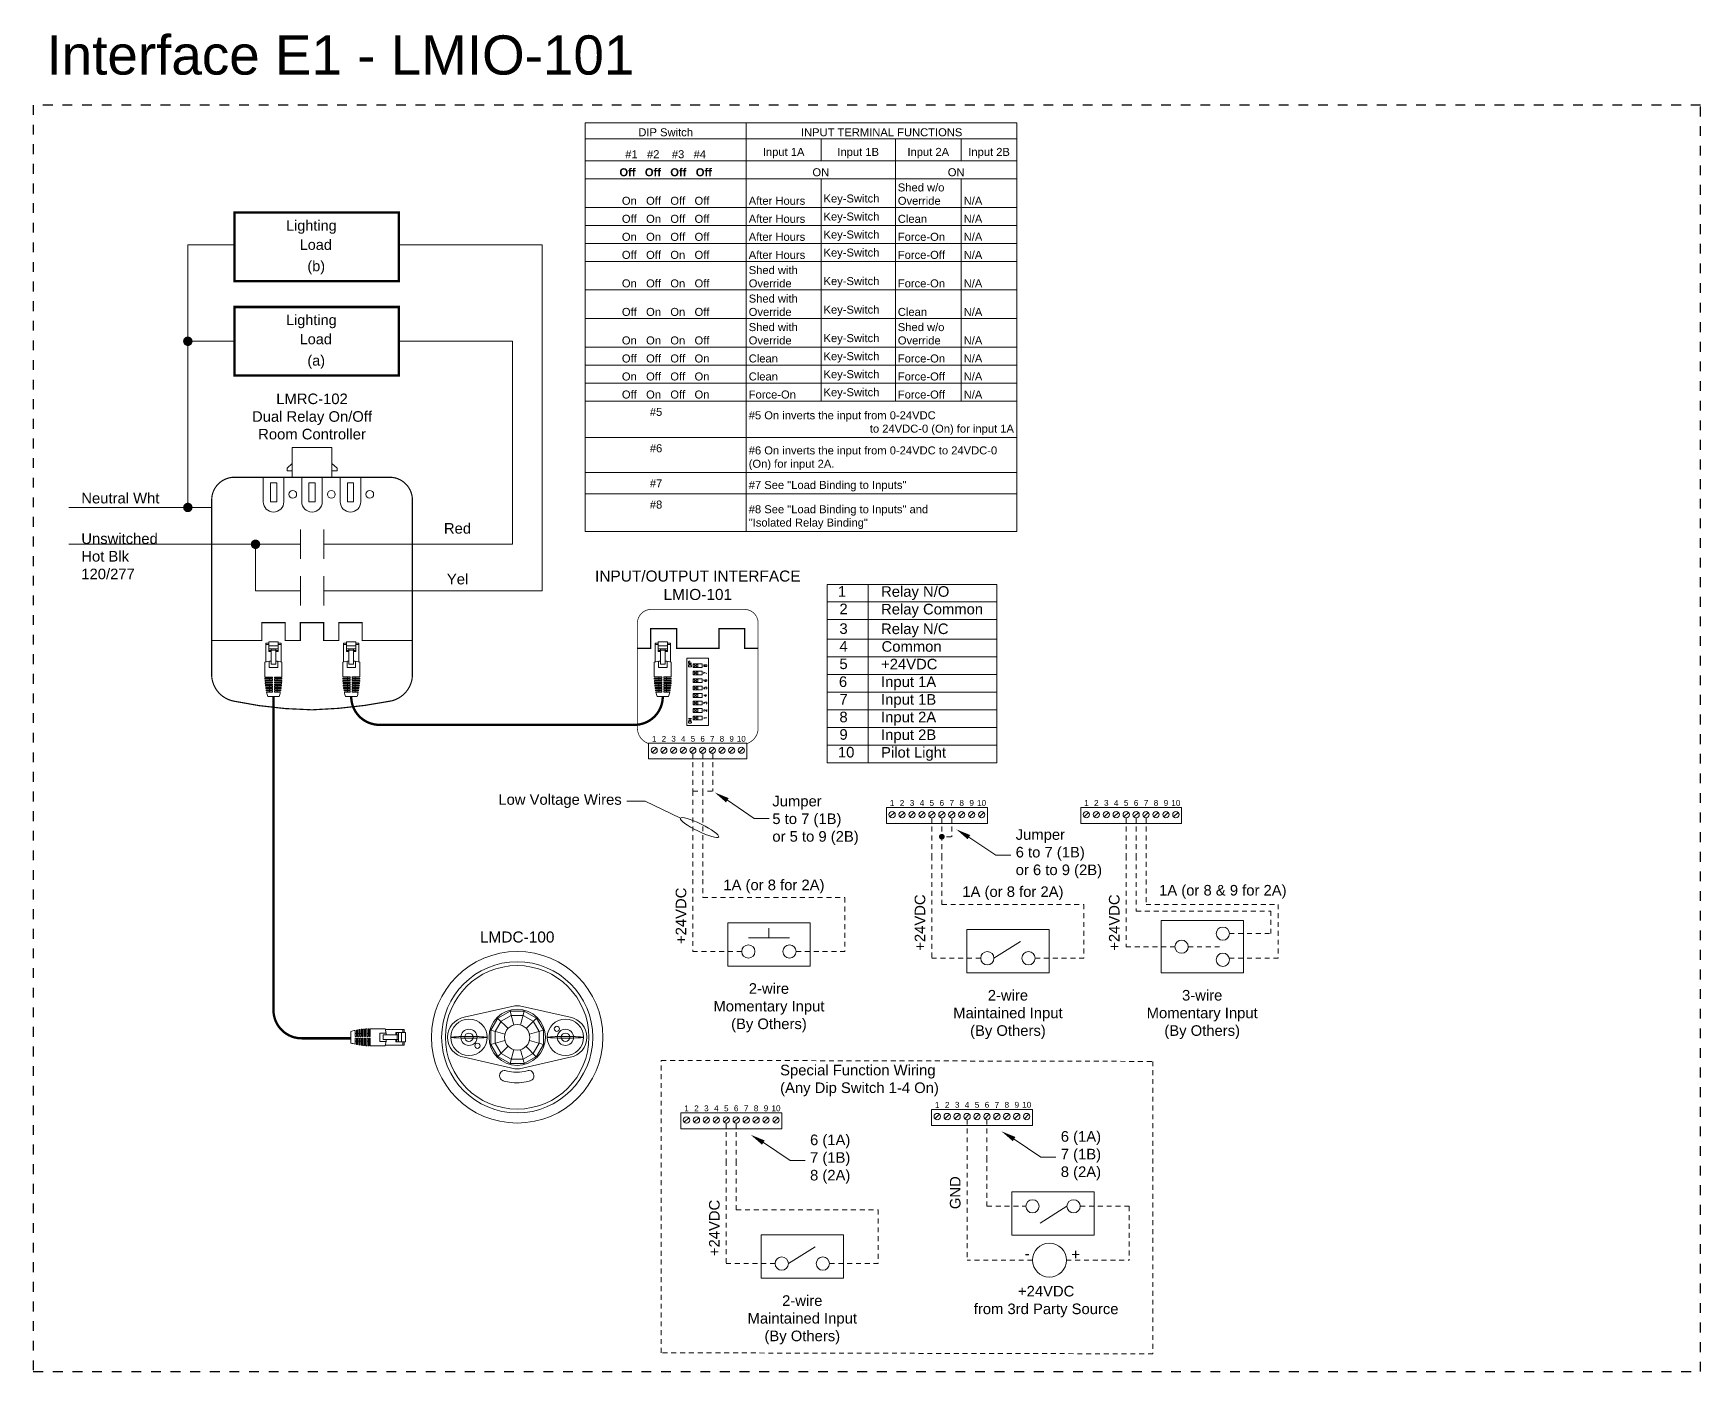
# Model space of a CAD drawing. Header units: inches. Extents: x -60 to 2005, y -577 to 104.
# Drawn here: x 867.49 to 909.98, y 3.75 to 37.87 of the extents above; entities that cross this region are included whole.
import ezdxf

# ---------------------------------------------------------------- set-up
doc = ezdxf.new("R2010")
doc.units = ezdxf.units.IN
doc.header["$MEASUREMENT"] = 0
doc.linetypes.add('Demo', pattern=[0.5, 0.25, -0.25])
doc.linetypes.add('HIDDEN2', pattern=[0.1875, 0.125, -0.0625])
doc.layers.get('0').update_dxf_attribs({"lineweight": 5})
doc.layers.add('PS Borders', color=40, linetype='Demo', lineweight=5, plot=False)
for name, color, linetype, lineweight in [('WS', 3, 'Continuous', 5), ('WS_DETAIL', 7, 'Continuous', 5), ('WS_LineVoltage', 1, 'Continuous', 5), ('WS_LowVoltage', 6, 'Continuous', 5)]:
    doc.layers.add(name, color=color, linetype=linetype, lineweight=lineweight)
doc.styles.add('ARIAL', font='arial.ttf')

# ---------------------------------------------------------------- blocks, each defined once
blk = doc.blocks.new('A$C756910A1')
at = {"layer": 'WS_DETAIL'}
for p, q in [((0.15, 6.6), (0.15, 10.17)), ((0.15, 10.17), (0.73, 10.17)), ((0.73, 9.92), (0.15, 9.92)), ((0.73, 10.43), (0.73, 8.56)), ((0.73, 10.43), (2.51, 10.43)), ((2.51, 9.66), (0.73, 9.66)), ((2.51, 10.43), (2.51, 8.56)), ((3.08, 10.17), (2.51, 10.17)), ((3.08, 9.92), (2.51, 9.92)), ((3.08, 6.6), (3.08, 10.17)), ((0, 6.56), (0, 3.73)), ((2.51, 9.06), (0.73, 9.06)), ((0.73, 8.74), (1.17, 8.74)), ((0.73, 8.56), (1.17, 8.56)), ((0.81, 6.7), (0.81, 5.55)), ((1.17, 6.17), (1.17, 9.06)), ((1.17, 8.85), (2.06, 8.85)), ((2.06, 6.17), (2.06, 9.06)), ((2.06, 8.74), (2.51, 8.74)), ((2.51, 8.56), (2.06, 8.56)), ((2.42, 6.7), (2.42, 5.55)), ((3.23, 6.56), (3.23, 3.73)), ((0, 3.73), (1.43, 3.73)), ((0, 3.51), (1.43, 3.51)), ((0.01, 3.29), (1.43, 3.29)), ((0.81, 5.55), (2.42, 5.55)), ((0.89, 3.73), (0.89, 3.51)), ((0.89, 3.29), (0.89, 3.06)), ((1.17, 6.17), (2.06, 6.17)), ((1.43, 3.51), (1.43, 3.73)), ((1.43, 3.06), (1.43, 3.29)), ((1.8, 3.73), (3.23, 3.73)), ((1.8, 3.51), (1.8, 3.73)), ((1.8, 3.51), (3.23, 3.51)), ((1.8, 3.29), (3.23, 3.29)), ((1.8, 3.06), (1.8, 3.29)), ((2.34, 3.73), (2.34, 3.51)), ((2.34, 3.29), (2.34, 3.06)), ((0.02, 3.06), (1.43, 3.06)), ((0.03, 2.84), (1.43, 2.84)), ((0.05, 2.62), (1.43, 2.62)), ((0.07, 2.4), (1.43, 2.4)), ((0.09, 2.18), (1.43, 2.18)), ((0.12, 1.96), (1.43, 1.96)), ((0.15, 1.74), (1.43, 1.74)), ((0.18, 1.52), (1.43, 1.52)), ((0.22, 1.3), (1.43, 1.3)), ((0.26, 1.08), (1.43, 1.08)), ((0.31, 0.86), (1.43, 0.86)), ((0.89, 2.84), (0.89, 2.62)), ((0.89, 2.4), (0.89, 2.18)), ((0.89, 1.96), (0.89, 1.74)), ((0.89, 1.52), (0.89, 1.3)), ((0.89, 1.08), (0.89, 0.86)), ((1.43, 2.62), (1.43, 2.84)), ((1.43, 2.18), (1.43, 2.4)), ((1.43, 1.74), (1.43, 1.96)), ((1.43, 1.3), (1.43, 1.52)), ((1.43, 0.86), (1.43, 1.08)), ((1.8, 3.06), (3.22, 3.06)), ((1.8, 2.84), (3.2, 2.84)), ((1.8, 2.62), (1.8, 2.84)), ((1.8, 2.62), (3.19, 2.62)), ((1.8, 2.4), (3.17, 2.4)), ((1.8, 2.18), (1.8, 2.4)), ((1.8, 2.18), (3.14, 2.18)), ((1.8, 1.96), (3.12, 1.96)), ((1.8, 1.74), (1.8, 1.96)), ((1.8, 1.74), (3.09, 1.74)), ((1.8, 1.52), (3.05, 1.52)), ((1.8, 1.3), (1.8, 1.52)), ((1.8, 1.3), (3.01, 1.3)), ((1.8, 1.08), (2.97, 1.08)), ((1.8, 0.86), (1.8, 1.08)), ((1.8, 0.86), (2.92, 0.86)), ((2.34, 2.84), (2.34, 2.62)), ((2.34, 2.4), (2.34, 2.18)), ((2.34, 1.96), (2.34, 1.74)), ((2.34, 1.52), (2.34, 1.3)), ((2.34, 1.08), (2.34, 0.86)), ((2.69, 0), (0.52, 0))]:
    blk.add_line(p, q, dxfattribs=at)
for centre, radius, start, end in [((1.62, -0.58), 7.33, 93.502, 102.7411), ((1.62, -0.58), 7.33, 77.2589, 86.498), ((13.49, 3.73), 13.49, 180.937, 181.8742), ((-10.25, 3.73), 13.49, 358.1258, 359.063), ((13.49, 3.73), 13.49, 182.8119, 183.7504), ((13.49, 3.73), 13.49, 184.6899, 185.6307), ((13.49, 3.73), 13.49, 186.573, 187.5171), ((13.49, 3.73), 13.49, 188.4632, 189.4117), ((13.49, 3.73), 13.49, 190.3627, 191.3167), ((13.49, 3.73), 13.49, 192.2739, 196.0379), ((-10.25, 3.73), 13.49, 343.9621, 347.7261), ((-10.25, 3.73), 13.49, 348.6833, 349.6373), ((-10.25, 3.73), 13.49, 350.5883, 351.5368), ((-10.25, 3.73), 13.49, 352.4829, 353.427), ((-10.25, 3.73), 13.49, 354.3693, 355.3101), ((-10.25, 3.73), 13.49, 356.2496, 357.1881)]:
    blk.add_arc(centre, radius, start, end, dxfattribs=at)
blk = doc.blocks.new('RJ45')
at = {"layer": 'WS_DETAIL', "xscale": 1.117448685388325, "yscale": 1.117448685388325, "zscale": 1.117448685388325}
blk.add_blockref('A$C756910A1', (59.47, 150.68), dxfattribs=at)
blk = doc.blocks.new('*U257')
at = {"lineweight": 18}
for points in [[(-1.44, -5.36), (-3.92, -3.92), (-5.36, -1.44), (-5.36, 1.43), (-3.92, 3.92), (-1.44, 5.36), (1.43, 5.36), (3.92, 3.92), (5.36, 1.43), (5.36, -1.44), (3.92, -3.92), (1.43, -5.36), (-1.44, -5.36)], [(-1.2, -4.47), (-3.27, -3.27), (-4.47, -1.2), (-4.47, 1.2), (-3.27, 3.27), (-1.2, 4.46), (1.2, 4.46), (3.27, 3.27), (4.46, 1.2), (4.46, -1.2), (3.27, -3.27), (1.2, -4.47), (-1.2, -4.47)], [(-3.97, 3.84), (-1.83, 1.83)], [(-1.44, 5.36), (-0.67, 2.5)], [(1.43, 5.36), (0.67, 2.5)], [(3.92, 3.92), (1.83, 1.83)], [(-2.5, 0.67), (-5.36, 1.43)], [(5.36, 1.43), (2.5, 0.67)], [(-2.5, -0.67), (-5.36, -1.44)], [(-1.83, -1.83), (-3.92, -3.92)], [(-0.67, -2.5), (-1.44, -5.36)], [(3.87, -3.95), (1.83, -1.84)], [(5.36, -1.44), (2.5, -0.67)]]:
    blk.add_lwpolyline(points, dxfattribs=at)
for points, knots in [([(17.49, 0), (17.49, -9.66), (9.66, -17.49), (0, -17.49), (-9.66, -17.49), (-17.49, -9.66), (-17.49, 0), (-17.49, 9.66), (-9.66, 17.49), (0, 17.49), (9.66, 17.49), (17.49, 9.66), (17.49, 0)], [0, 0, 0, 0, 1, 1, 1, 2, 2, 2, 3, 3, 3, 4, 4, 4, 4]), ([(15.41, 0), (15.41, -8.51), (8.51, -15.41), (0, -15.41), (-8.51, -15.41), (-15.41, -8.51), (-15.41, 0), (-15.41, 8.51), (-8.51, 15.41), (0, 15.41), (8.51, 15.41), (15.41, 8.51), (15.41, 0)], [0, 0, 0, 0, 1, 1, 1, 2, 2, 2, 3, 3, 3, 4, 4, 4, 4]), ([(14.63, 0), (14.63, -8.08), (8.08, -14.63), (0, -14.63), (-8.08, -14.63), (-14.63, -8.08), (-14.63, 0), (-14.63, 8.08), (-8.08, 14.63), (0, 14.63), (8.08, 14.63), (14.63, 8.08), (14.63, 0)], [0, 0, 0, 0, 1, 1, 1, 2, 2, 2, 3, 3, 3, 4, 4, 4, 4]), ([(-14.21, 0), (-14.21, 2.03), (-12.74, 3.73), (-10.81, 4.08), (-10.81, 4.08), (-0.46, 6.4), (-0.46, 6.4), (-0.33, 6.43), (-0.17, 6.45), (0, 6.45)], [0, 0, 0, 0, 1, 1, 1, 2, 2, 2, 3, 3, 3, 3]), ([(-6.13, 0), (-6.13, -2.05), (-7.79, -3.7), (-9.84, -3.7), (-11.88, -3.7), (-13.54, -2.05), (-13.54, 0), (-13.54, 2.04), (-11.88, 3.7), (-9.84, 3.7), (-7.79, 3.7), (-6.13, 2.04), (-6.13, 0)], [0, 0, 0, 0, 1, 1, 1, 2, 2, 2, 3, 3, 3, 4, 4, 4, 4]), ([(-6.13, 0), (-6.13, -2.05), (-7.79, -3.7), (-9.84, -3.7), (-11.88, -3.7), (-13.54, -2.05), (-13.54, 0), (-13.54, 2.04), (-11.88, 3.7), (-9.84, 3.7), (-7.79, 3.7), (-6.13, 2.04), (-6.13, 0)], [0, 0, 0, 0, 1, 1, 1, 2, 2, 2, 3, 3, 3, 4, 4, 4, 4]), ([(5.74, 0), (5.74, -3.17), (3.17, -5.74), (0, -5.74), (-3.17, -5.74), (-5.74, -3.17), (-5.74, 0), (-5.74, 3.17), (-3.17, 5.74), (0, 5.74), (3.17, 5.74), (5.74, 3.17), (5.74, 0)], [0, 0, 0, 0, 1, 1, 1, 2, 2, 2, 3, 3, 3, 4, 4, 4, 4]), ([(14.21, 0), (14.21, 2.03), (12.74, 3.73), (10.81, 4.08), (10.81, 4.08), (0.46, 6.4), (0.46, 6.4), (0.33, 6.43), (0.17, 6.45), (0, 6.45)], [0, 0, 0, 0, 1, 1, 1, 2, 2, 2, 3, 3, 3, 3]), ([(6.13, 0), (6.13, 2.04), (7.79, 3.7), (9.83, 3.7), (11.88, 3.7), (13.54, 2.04), (13.54, 0), (13.54, -2.05), (11.88, -3.7), (9.83, -3.7), (7.79, -3.7), (6.13, -2.05), (6.13, 0)], [0, 0, 0, 0, 1, 1, 1, 2, 2, 2, 3, 3, 3, 4, 4, 4, 4]), ([(-6.14, 0), (-6.14, -0.09), (-7.79, -0.17), (-9.84, -0.17), (-11.88, -0.17), (-13.53, -0.09), (-13.53, 0), (-13.53, 0.09), (-11.88, 0.16), (-9.84, 0.16), (-7.79, 0.16), (-6.14, 0.09), (-6.14, 0)], [0, 0, 0, 0, 1, 1, 1, 2, 2, 2, 3, 3, 3, 4, 4, 4, 4]), ([(-6.14, 0), (-6.14, -0.09), (-7.79, -0.17), (-9.84, -0.17), (-11.88, -0.17), (-13.53, -0.09), (-13.53, 0), (-13.53, 0.09), (-11.88, 0.16), (-9.84, 0.16), (-7.79, 0.16), (-6.14, 0.09), (-6.14, 0)], [0, 0, 0, 0, 1, 1, 1, 2, 2, 2, 3, 3, 3, 4, 4, 4, 4]), ([(-8.18, 0), (-8.18, -0.91), (-8.92, -1.66), (-9.84, -1.66), (-10.75, -1.66), (-11.49, -0.91), (-11.49, 0), (-11.49, 0.91), (-10.75, 1.65), (-9.84, 1.65), (-8.92, 1.65), (-8.18, 0.91), (-8.18, 0)], [0, 0, 0, 0, 1, 1, 1, 2, 2, 2, 3, 3, 3, 4, 4, 4, 4]), ([(-8.18, 0), (-8.18, -0.91), (-8.92, -1.66), (-9.84, -1.66), (-10.75, -1.66), (-11.49, -0.91), (-11.49, 0), (-11.49, 0.91), (-10.75, 1.65), (-9.84, 1.65), (-8.92, 1.65), (-8.18, 0.91), (-8.18, 0)], [0, 0, 0, 0, 1, 1, 1, 2, 2, 2, 3, 3, 3, 4, 4, 4, 4]), ([(-8.97, 0), (-8.97, -0.48), (-9.36, -0.87), (-9.84, -0.87), (-10.32, -0.87), (-10.7, -0.48), (-10.7, 0), (-10.7, 0.48), (-10.32, 0.87), (-9.84, 0.87), (-9.36, 0.87), (-8.97, 0.48), (-8.97, 0)], [0, 0, 0, 0, 1, 1, 1, 2, 2, 2, 3, 3, 3, 4, 4, 4, 4]), ([(-8.97, 0), (-8.97, -0.48), (-9.36, -0.87), (-9.84, -0.87), (-10.32, -0.87), (-10.7, -0.48), (-10.7, 0), (-10.7, 0.48), (-10.32, 0.87), (-9.84, 0.87), (-9.36, 0.87), (-8.97, 0.48), (-8.97, 0)], [0, 0, 0, 0, 1, 1, 1, 2, 2, 2, 3, 3, 3, 4, 4, 4, 4]), ([(2.59, 0), (2.59, -1.43), (1.43, -2.59), (0, -2.59), (-1.43, -2.59), (-2.59, -1.43), (-2.59, 0), (-2.59, 1.43), (-1.43, 2.59), (0, 2.59), (1.43, 2.59), (2.59, 1.43), (2.59, 0)], [0, 0, 0, 0, 1, 1, 1, 2, 2, 2, 3, 3, 3, 4, 4, 4, 4]), ([(6.14, 0), (6.14, 0.09), (7.79, 0.16), (9.83, 0.16), (11.88, 0.16), (13.53, 0.09), (13.53, 0), (13.53, -0.09), (11.88, -0.17), (9.83, -0.17), (7.79, -0.17), (6.14, -0.09), (6.14, 0)], [0, 0, 0, 0, 1, 1, 1, 2, 2, 2, 3, 3, 3, 4, 4, 4, 4]), ([(7.57, 1.73), (7.57, 2.02), (7.81, 2.25), (8.1, 2.25), (8.39, 2.25), (8.62, 2.02), (8.62, 1.73), (8.62, 1.44), (8.39, 1.2), (8.1, 1.2), (7.81, 1.2), (7.57, 1.44), (7.57, 1.73)], [0, 0, 0, 0, 1, 1, 1, 2, 2, 2, 3, 3, 3, 4, 4, 4, 4]), ([(8.18, 0), (8.18, 0.91), (8.92, 1.65), (9.83, 1.65), (10.75, 1.65), (11.49, 0.91), (11.49, 0), (11.49, -0.91), (10.75, -1.66), (9.83, -1.66), (8.92, -1.66), (8.18, -0.91), (8.18, 0)], [0, 0, 0, 0, 1, 1, 1, 2, 2, 2, 3, 3, 3, 4, 4, 4, 4]), ([(8.97, 0), (8.97, 0.48), (9.36, 0.87), (9.83, 0.87), (10.31, 0.87), (10.7, 0.48), (10.7, 0), (10.7, -0.48), (10.31, -0.87), (9.83, -0.87), (9.36, -0.87), (8.97, -0.48), (8.97, 0)], [0, 0, 0, 0, 1, 1, 1, 2, 2, 2, 3, 3, 3, 4, 4, 4, 4]), ([(-14.21, 0), (-14.21, -2.04), (-12.74, -3.73), (-10.81, -4.08), (-10.81, -4.08), (-0.46, -6.4), (-0.46, -6.4), (-0.33, -6.43), (-0.17, -6.45), (0, -6.45)], [0, 0, 0, 0, 1, 1, 1, 2, 2, 2, 3, 3, 3, 3]), ([(-7.57, -1.73), (-7.57, -2.02), (-7.81, -2.26), (-8.1, -2.26), (-8.39, -2.26), (-8.62, -2.02), (-8.62, -1.73), (-8.62, -1.44), (-8.39, -1.21), (-8.1, -1.21), (-7.81, -1.21), (-7.57, -1.44), (-7.57, -1.73)], [0, 0, 0, 0, 1, 1, 1, 2, 2, 2, 3, 3, 3, 4, 4, 4, 4]), ([(-7.57, -1.73), (-7.57, -2.02), (-7.81, -2.26), (-8.1, -2.26), (-8.39, -2.26), (-8.62, -2.02), (-8.62, -1.73), (-8.62, -1.44), (-8.39, -1.21), (-8.1, -1.21), (-7.81, -1.21), (-7.57, -1.44), (-7.57, -1.73)], [0, 0, 0, 0, 1, 1, 1, 2, 2, 2, 3, 3, 3, 4, 4, 4, 4]), ([(14.21, 0), (14.21, -2.04), (12.74, -3.73), (10.81, -4.08), (10.81, -4.08), (0.46, -6.4), (0.46, -6.4), (0.33, -6.43), (0.17, -6.45), (0, -6.45)], [0, 0, 0, 0, 1, 1, 1, 2, 2, 2, 3, 3, 3, 3]), ([(-0.1, -9.29), (1.27, -9.29), (2.67, -8.87), (2.67, -8.87), (2.67, -8.87), (2.76, -8.82), (2.76, -8.82), (3.14, -8.68), (3.41, -8.29), (3.41, -7.83), (3.41, -7.24), (2.98, -6.77), (2.44, -6.77), (2.44, -6.77), (2.15, -6.8), (1.77, -6.91), (1.39, -7.03), (0.63, -7.13), (0, -7.13), (0, -7.13), (-0.2, -7.13), (-0.2, -7.13), (-0.83, -7.13), (-1.59, -7.03), (-1.97, -6.91), (-2.35, -6.8), (-2.64, -6.77), (-2.64, -6.77), (-3.18, -6.77), (-3.61, -7.24), (-3.61, -7.83), (-3.61, -8.29), (-3.34, -8.68), (-2.96, -8.82), (-2.96, -8.82), (-2.87, -8.87), (-2.87, -8.87), (-2.87, -8.87), (-1.47, -9.29), (-0.1, -9.29)], [0, 0, 0, 0, 1, 1, 1, 2, 2, 2, 3, 3, 3, 4, 4, 4, 5, 5, 5, 6, 6, 6, 7, 7, 7, 8, 8, 8, 9, 9, 9, 10, 10, 10, 11, 11, 11, 12, 12, 12, 13, 13, 13, 13])]:
    blk.add_open_spline(points, degree=3, knots=knots, dxfattribs=at)
blk.add_open_spline([(1.43, -5.36), (1.43, -5.29), (0.67, -2.5), (0.67, -2.5)], degree=3, dxfattribs=at)
at = {"insert": (0, 21.58), "char_height": 2.25, "width": 40.9705, "attachment_point": 2, "style": 'ARIAL'}
blk.add_mtext('LMDC-100', dxfattribs=at)
blk = doc.blocks.new('A$C6E196373')
for p, q in [((0.117, 0), (0, 0.098)), ((0.117, 0.098), (0, 0)), ((0.117, 0.098), (0.117, 0))]:
    blk.add_line(p, q)
blk.add_lwpolyline([(0, 0.098), (0.235, 0.098), (0.235, 0), (0, 0)], close=True)
blk = doc.blocks.new('LMIO-101_TW')
for p, q in [((-9.33, -21.22), (-8.44, -20.32)), ((-7.35, -21.22), (-6.46, -20.32)), ((-5.38, -21.22), (-4.49, -20.32)), ((-3.41, -21.22), (-2.51, -20.32)), ((-1.43, -21.22), (-0.54, -20.32)), ((0.54, -21.22), (1.43, -20.32)), ((2.51, -21.22), (3.41, -20.32)), ((4.49, -21.22), (5.38, -20.32)), ((6.46, -21.22), (7.36, -20.32)), ((8.44, -21.22), (9.33, -20.32))]:
    blk.add_line(p, q)
at = {"linetype": 'Continuous', "const_width": 0.144}
for points in [[(0.01, 7.94), (-9.52, 7.94, 0.414214), (-12.3, 5.15), (-12.3, -16.47, 0.302646), (-10.02, -19.42, 0.302646)], [(0.01, 7.94), (9.53, 7.94, -0.414214), (12.31, 5.15), (12.31, -16.47, -0.303521), (10.02, -19.42, -0.303521)]]:
    blk.add_lwpolyline(points, format="xyb", dxfattribs=at)
at = {"const_width": 0.265}
blk.add_lwpolyline([(-12.3, 0), (-9.59, 0), (-9.59, 4.03), (-4.33, 4.03), (-4.33, 0), (4.33, 0), (4.33, 4.03), (9.59, 4.03), (9.59, 0), (12.31, 0)], dxfattribs=at)
for points in [[(-2.22, -2.01), (2.22, -2.01), (2.22, -15.7), (-2.22, -15.7)], [(-10.02, -19.33), (10.02, -19.33), (10.02, -22.53), (-10.02, -22.53)]]:
    blk.add_lwpolyline(points, close=True)
for centre in [(-8.88, -20.77), (-6.91, -20.77), (-4.93, -20.77), (-2.96, -20.77), (-0.99, -20.77), (0.99, -20.77), (2.96, -20.77), (4.93, -20.77), (6.91, -20.77), (8.88, -20.77)]:
    blk.add_circle(centre, 0.631)
at = {"xscale": 7.789946161076912, "yscale": 7.789946161076912, "zscale": 7.789946161076912}
for p in [(-0.91, -3.89), (-0.91, -5.42), (-0.91, -6.95), (-0.91, -8.48), (-0.91, -10), (-0.91, -11.53), (-0.91, -13.06), (-0.91, -14.59)]:
    blk.add_blockref('A$C6E196373', p, dxfattribs=at)
at = {"style": 'ARIAL'}
for s, insert, char_height, width, attachment_point in [('INPUT/OUTPUT INTERFACE \\PLMIO-101', (0.01, 15.87), 2.25, 44.6004, 2), ('1', (-8.88, -19.04), 1.17, 38.6074, 8), ('2', (-6.91, -19.04), 1.17, 38.6074, 8), ('3', (-4.93, -19.04), 1.17, 38.6074, 8), ('4', (-2.96, -19.04), 1.17, 38.6074, 8), ('5', (-0.99, -19.04), 1.17, 38.6074, 8), ('6', (0.99, -19.04), 1.17, 38.6074, 8), ('7', (2.96, -19.04), 1.17, 38.6074, 8), ('8', (4.93, -19.04), 1.17, 38.6074, 8), ('9', (6.91, -19.04), 1.17, 38.6074, 8), ('10', (8.88, -19.04), 1.168, 38.6074, 8)]:
    blk.add_mtext(s, dxfattribs=dict(at, insert=insert, char_height=char_height, width=width, attachment_point=attachment_point))
at = {"char_height": 0.6162, "width": 5.3448, "rotation": 90, "style": 'ARIAL'}
for s, insert, attachment_point in [('{\\Fromans|c0;DIP}', (-1.91, -3.86), 1), ('{\\Fromans|c0;8}', (1.24, -3.51), 2), ('{\\Fromans|c0;7}', (1.24, -5.04), 2), ('{\\Fromans|c0;6}', (1.24, -6.57), 2), ('{\\Fromans|c0;5}', (1.24, -8.09), 2), ('{\\Fromans|c0;4}', (1.24, -9.62), 2), ('{\\Fromans|c0;3}', (1.24, -11.15), 2), ('{\\Fromans|c0;2}', (1.24, -12.68), 2), ('{\\Fromans|c0;ON}', (-1.91, -15.35), 1), ('{\\Fromans|c0;1}', (1.24, -14.21), 2)]:
    blk.add_mtext(s, dxfattribs=dict(at, insert=insert, attachment_point=attachment_point))
blk = doc.blocks.new('*U275')
blk.add_blockref('LMIO-101_TW', (0, 0))

msp = doc.modelspace()

# ---------------------------------------------------------------- linework, layer by layer
for p, q in [((881.551, 35.584), (885.66, 35.584)), ((881.551, 35.584), (881.551, 35.177)), ((885.66, 35.584), (887.565, 35.584)), ((885.66, 35.584), (885.66, 35.177)), ((887.565, 35.584), (889.459, 35.584)), ((889.459, 35.584), (891.137, 35.584)), ((891.137, 35.584), (892.559, 35.584)), ((892.559, 35.584), (892.559, 35.177)), ((881.551, 35.177), (885.66, 35.177)), ((881.551, 35.172), (881.551, 25.566)), ((885.66, 35.177), (887.565, 35.177)), ((885.66, 35.177), (885.66, 34.617)), ((887.565, 35.177), (889.459, 35.177)), ((887.565, 35.177), (887.565, 34.617)), ((889.459, 35.177), (891.137, 35.177)), ((889.459, 35.177), (889.459, 34.617)), ((891.137, 35.177), (892.559, 35.177)), ((891.137, 35.177), (891.137, 34.617)), ((892.559, 35.177), (892.559, 34.617)), ((881.551, 34.617), (885.66, 34.617)), ((885.66, 34.617), (887.565, 34.617)), ((885.66, 34.617), (885.66, 34.157)), ((887.565, 34.617), (889.459, 34.617)), ((889.459, 34.617), (891.137, 34.617)), ((889.459, 34.617), (889.459, 34.157)), ((891.137, 34.617), (892.559, 34.617)), ((892.559, 34.612), (892.559, 28.491)), ((881.551, 34.157), (885.66, 34.157)), ((885.66, 34.157), (887.565, 34.157)), ((885.66, 34.152), (885.66, 28.491)), ((887.565, 34.157), (889.459, 34.157)), ((887.565, 34.152), (887.565, 28.491)), ((889.459, 34.157), (891.137, 34.157)), ((889.459, 34.152), (889.459, 28.491)), ((891.137, 34.157), (892.559, 34.157)), ((891.137, 34.152), (891.137, 28.491)), ((892.559, 34.157), (892.559, 34.152)), ((881.551, 33.43), (892.559, 33.43)), ((881.551, 32.97), (892.559, 32.97)), ((881.551, 32.511), (892.559, 32.511)), ((881.551, 32.051), (892.559, 32.051)), ((881.551, 31.324), (892.559, 31.324)), ((881.551, 30.597), (892.559, 30.597)), ((881.551, 29.87), (892.559, 29.87)), ((881.551, 29.41), (892.559, 29.41)), ((881.551, 28.951), (892.559, 28.951)), ((881.551, 28.491), (892.559, 28.491)), ((885.66, 28.491), (885.66, 27.96)), ((892.559, 28.491), (892.559, 27.96)), ((885.66, 27.96), (885.66, 27.563)), ((892.559, 27.96), (892.559, 27.563)), ((874.089, 27.31), (874.089, 26.55)), ((875.096, 27.31), (874.089, 27.31)), ((875.096, 27.31), (875.096, 26.55)), ((881.551, 27.563), (892.559, 27.563)), ((885.66, 27.563), (885.66, 27.066)), ((892.559, 27.563), (892.559, 27.066)), ((874.089, 26.902), (873.955, 26.78)), ((873.955, 26.78), (873.955, 26.711)), ((875.096, 26.902), (875.229, 26.78)), ((875.229, 26.78), (875.229, 26.711)), ((885.66, 27.066), (885.66, 26.668)), ((892.559, 27.066), (892.559, 26.668)), ((873.35, 26.55), (873.35, 25.925)), ((873.873, 25.925), (873.873, 26.55)), ((873.955, 26.711), (874.089, 26.711)), ((874.331, 25.925), (874.331, 26.55)), ((874.854, 26.55), (874.854, 25.925)), ((875.229, 26.711), (875.096, 26.711)), ((875.311, 25.925), (875.311, 26.55)), ((875.835, 26.55), (875.835, 25.925)), ((881.551, 26.668), (892.559, 26.668)), ((885.66, 26.668), (885.66, 26.127)), ((892.559, 26.668), (892.559, 26.127)), ((881.551, 26.127), (892.559, 26.127)), ((885.66, 26.127), (885.66, 25.566)), ((892.559, 26.127), (892.559, 25.566)), ((881.551, 25.566), (881.551, 25.168)), ((885.66, 25.566), (885.66, 25.168)), ((892.559, 25.566), (892.559, 25.168)), ((874.295, 25.215), (874.295, 24.469)), ((874.295, 25.215), (874.295, 24.469)), ((874.889, 25.215), (874.889, 24.469)), ((874.889, 25.215), (874.889, 24.469)), ((881.551, 25.168), (885.66, 25.168)), ((885.66, 25.168), (887.565, 25.168)), ((887.565, 25.168), (889.459, 25.168)), ((889.459, 25.168), (891.137, 25.168)), ((891.137, 25.168), (892.559, 25.168)), ((874.295, 24.029), (874.295, 23.284)), ((874.295, 24.029), (874.295, 23.284)), ((874.889, 24.029), (874.889, 23.284)), ((874.889, 24.029), (874.889, 23.284)), ((887.723, 23.819), (892.044, 23.819)), ((887.723, 23.819), (887.723, 19.271)), ((888.767, 23.819), (888.767, 19.271)), ((892.044, 23.819), (892.044, 19.271)), ((887.723, 23.372), (892.044, 23.372)), ((887.723, 22.924), (892.044, 22.924)), ((887.723, 22.423), (892.044, 22.423)), ((887.723, 21.973), (892.044, 21.973)), ((887.723, 21.524), (892.044, 21.524)), ((887.723, 21.07), (892.044, 21.07)), ((887.723, 20.621), (892.044, 20.621)), ((887.723, 20.169), (892.044, 20.169)), ((887.723, 19.724), (892.044, 19.724)), ((887.723, 19.271), (892.044, 19.271)), ((883.08, 18.295), (882.613, 18.295)), ((883.98, 17.858), (883.08, 18.295)), ((886.237, 14.811), (886.237, 15.054)), ((886.761, 14.811), (885.712, 14.811)), ((892.652, 14.718), (891.972, 14.289)), ((893.153, 7.536), (893.833, 7.965)), ((887.412, 6.933), (886.732, 6.504))]:
    msp.add_line(p, q)
at = {"linetype": 'HIDDEN2'}
msp.add_line((896.924, 14.583), (897.818, 14.583), dxfattribs=at)
at = {"linetype": 'Continuous', "const_width": 0.06}
for points in [[(872.614, 31.552), (876.803, 31.552), (876.803, 33.297), (872.614, 33.297)], [(876.803, 29.144), (876.803, 30.89), (872.614, 30.89), (872.614, 29.144)]]:
    msp.add_lwpolyline(points, close=True, dxfattribs=at)
at = {"linetype": 'Continuous', "const_width": 0.03}
msp.add_lwpolyline([(874.591, 20.621, -0.048346), (872.575, 20.847, -0.329956), (872.035, 21.478), (872.035, 25.972, -0.414214), (872.614, 26.55), (876.571, 26.55, -0.414214), (877.15, 25.972), (877.15, 25.07), (877.15, 23.325), (877.15, 21.478, -0.329956), (876.61, 20.847, -0.0415), (874.591, 20.621, -0.024292)], format="xyb", dxfattribs=at)
for points in [[(873.532, 25.925), (873.691, 25.925), (873.691, 26.408), (873.532, 26.408)], [(874.513, 25.925), (874.672, 25.925), (874.672, 26.408), (874.513, 26.408)], [(875.494, 25.925), (875.653, 25.925), (875.653, 26.408), (875.494, 26.408)], [(885.188, 15.194), (885.188, 14.09), (887.286, 14.09), (887.286, 15.194)], [(891.279, 15.022), (891.279, 13.917), (893.377, 13.917), (893.377, 15.022)], [(896.23, 15.249), (896.23, 13.917), (898.328, 13.917), (898.328, 15.249)], [(894.527, 7.232), (894.527, 8.337), (892.429, 8.337), (892.429, 7.232)], [(886.038, 7.238), (886.038, 6.133), (888.136, 6.133), (888.136, 7.238)]]:
    msp.add_lwpolyline(points, close=True)
at = {"const_width": 0.03}
msp.add_lwpolyline([(872.035, 22.387), (873.314, 22.387), (873.314, 22.842), (873.909, 22.842), (873.909, 22.387), (874.295, 22.387), (874.295, 22.842), (874.89, 22.842), (874.89, 22.387), (875.276, 22.387), (875.276, 22.842), (875.871, 22.842), (875.871, 22.387), (877.15, 22.387)], dxfattribs=at)
for points in [[(885.177, 18.316), (885.863, 17.855), (886.241, 17.855)], [(891.335, 17.374), (892.02, 16.913), (892.398, 16.913)], [(886.095, 9.59), (886.78, 9.129), (887.158, 9.129)], [(892.485, 9.678), (893.17, 9.217), (893.548, 9.217)]]:
    msp.add_lwpolyline(points)
at = {"linetype": 'HIDDEN2'}
msp.add_lwpolyline([(883.493, 11.686), (896.024, 11.659), (896.024, 4.204), (883.493, 4.231)], close=True, dxfattribs=at)
for centre, radius in [((874.102, 26.114), 0.0983), ((875.083, 26.114), 0.0983), ((876.064, 26.114), 0.0983), ((897.804, 14.916), 0.169), ((885.712, 14.461), 0.169), ((886.761, 14.461), 0.169), ((891.803, 14.289), 0.169), ((892.852, 14.289), 0.169), ((896.755, 14.583), 0.169), ((897.804, 14.25), 0.169), ((892.953, 7.965), 0.169), ((894.002, 7.965), 0.169), ((893.385, 6.593), 0.432), ((886.563, 6.504), 0.169), ((887.612, 6.504), 0.169)]:
    msp.add_circle(centre, radius)
for centre in [(873.612, 25.925), (874.592, 25.925), (875.573, 25.925)]:
    msp.add_arc(centre, 0.262, 180, 0)
at = {"extrusion": (0, 0, -1)}
msp.add_ellipse((884.468, 17.62), major_axis=(-0.488, 0.238), ratio=0.179754, dxfattribs=at)
for points in [[(885.144, 18.262), (885.211, 18.37), (884.856, 18.514)], [(891.302, 17.321), (891.368, 17.428), (891.013, 17.573)], [(886.061, 9.536), (886.128, 9.643), (885.773, 9.788)], [(892.452, 9.625), (892.518, 9.732), (892.163, 9.877)]]:
    msp.add_solid(points)
at = {"layer": 'PS Borders', "lineweight": -3}
msp.add_lwpolyline([(867.489, 3.75), (909.983, 3.75), (909.983, 36.037), (867.489, 36.037)], close=True, dxfattribs=at)
msp.add_lwpolyline([(867.489, 3.75), (909.983, 3.75), (909.983, 36.037), (867.489, 36.037)], close=True, dxfattribs=at)
at = {"layer": 'WS'}
msp.add_lwpolyline([(873.609, 20.958, 0.06, 0.06, 0), (873.609, 12.967, 0.06, 0.06, 0), (873.609, 12.967, 0.06, 0.06, 0.414214), (874.329, 12.247, 0.06, 0.06, 0), (875.578, 12.247, 0, 0, 0)], format="xyseb", dxfattribs=at)
at = {"layer": 'WS', "const_width": 0.06}
msp.add_lwpolyline([(883.531, 20.958), (883.531, 20.958, -0.414214), (882.811, 20.238), (876.311, 20.238, -0.414214), (875.591, 20.958)], format="xyb", dxfattribs=at)
at = {"layer": 'WS_DETAIL'}
for p, q in [((889.32, 17.892), (889.434, 18.006)), ((889.573, 17.892), (889.688, 18.006)), ((889.826, 17.892), (889.941, 18.006)), ((890.08, 17.892), (890.194, 18.006)), ((890.333, 17.892), (890.448, 18.006)), ((890.586, 17.892), (890.701, 18.006)), ((890.84, 17.892), (890.954, 18.006)), ((891.093, 17.892), (891.208, 18.006)), ((891.347, 17.892), (891.461, 18.006)), ((891.6, 17.892), (891.715, 18.006)), ((894.271, 17.892), (894.385, 18.006)), ((894.524, 17.892), (894.639, 18.006)), ((894.778, 17.892), (894.892, 18.006)), ((895.031, 17.892), (895.146, 18.006)), ((895.284, 17.892), (895.399, 18.006)), ((895.538, 17.892), (895.652, 18.006)), ((895.791, 17.892), (895.906, 18.006)), ((896.044, 17.892), (896.159, 18.006)), ((896.298, 17.892), (896.412, 18.006)), ((896.551, 17.892), (896.666, 18.006)), ((884.079, 10.107), (884.194, 10.222)), ((884.332, 10.107), (884.447, 10.222)), ((884.586, 10.107), (884.7, 10.222)), ((884.839, 10.107), (884.954, 10.222)), ((885.093, 10.107), (885.207, 10.222)), ((885.346, 10.107), (885.461, 10.222)), ((885.599, 10.107), (885.714, 10.222)), ((885.853, 10.107), (885.967, 10.222)), ((886.106, 10.107), (886.221, 10.222)), ((886.359, 10.107), (886.474, 10.222)), ((890.469, 10.195), (890.584, 10.31)), ((890.723, 10.195), (890.837, 10.31)), ((890.976, 10.195), (891.091, 10.31)), ((891.229, 10.195), (891.344, 10.31)), ((891.483, 10.195), (891.597, 10.31)), ((891.736, 10.195), (891.851, 10.31)), ((891.99, 10.195), (892.104, 10.31)), ((892.243, 10.195), (892.358, 10.31)), ((892.496, 10.195), (892.611, 10.31)), ((892.75, 10.195), (892.864, 10.31))]:
    msp.add_line(p, q, dxfattribs=at)
for points in [[(889.23, 18.134), (891.804, 18.134), (891.804, 17.723), (889.23, 17.723)], [(894.182, 18.134), (896.755, 18.134), (896.755, 17.723), (894.182, 17.723)], [(883.99, 10.349), (886.563, 10.349), (886.563, 9.938), (883.99, 9.938)], [(890.38, 10.437), (892.954, 10.437), (892.954, 10.027), (890.38, 10.027)]]:
    msp.add_lwpolyline(points, close=True, dxfattribs=at)
for centre in [(889.377, 17.949), (889.63, 17.949), (889.884, 17.949), (890.137, 17.949), (890.39, 17.949), (890.644, 17.949), (890.897, 17.949), (891.15, 17.949), (891.404, 17.949), (891.657, 17.949), (894.328, 17.949), (894.582, 17.949), (894.835, 17.949), (895.088, 17.949), (895.342, 17.949), (895.595, 17.949), (895.848, 17.949), (896.102, 17.949), (896.355, 17.949), (896.608, 17.949), (884.136, 10.164), (884.39, 10.164), (884.643, 10.164), (884.896, 10.164), (885.15, 10.164), (885.403, 10.164), (885.657, 10.164), (885.91, 10.164), (886.163, 10.164), (886.417, 10.164), (890.527, 10.253), (890.78, 10.253), (891.033, 10.253), (891.287, 10.253), (891.54, 10.253), (891.794, 10.253), (892.047, 10.253), (892.3, 10.253), (892.554, 10.253), (892.807, 10.253)]:
    msp.add_circle(centre, 0.081, dxfattribs=at)
at = {"layer": 'WS_LineVoltage'}
for p, q in [((872.614, 32.471), (871.427, 32.471)), ((871.427, 32.471), (871.427, 25.78)), ((880.455, 32.471), (876.803, 32.471)), ((872.614, 30.017), (871.427, 30.017)), ((879.701, 30.017), (876.803, 30.017))]:
    msp.add_line(p, q, dxfattribs=at)
for points in [[(880.455, 32.471), (880.455, 32.471), (880.455, 23.657), (874.889, 23.657)], [(879.701, 30.017), (879.701, 30.017), (879.701, 24.842), (874.889, 24.842)], [(872.035, 25.78), (868.39, 25.78)], [(874.295, 24.842), (868.39, 24.842)], [(874.295, 23.657), (873.152, 23.657), (873.152, 24.782)]]:
    msp.add_lwpolyline(points, dxfattribs=at)
at = {"layer": 'WS_LineVoltage', "const_width": 0.12}
for points in [[(871.367, 30.017, 1), (871.487, 30.017, 1)], [(871.367, 25.78, 1), (871.487, 25.78, 1)], [(873.092, 24.842, 1), (873.212, 24.842, 1)]]:
    msp.add_lwpolyline(points, format="xyb", close=True, dxfattribs=at)
at = {"layer": 'WS_LowVoltage', "linetype": 'HIDDEN2'}
for p, q in [((884.299, 19.513), (884.299, 18.551)), ((884.553, 19.513), (884.553, 18.551)), ((884.806, 19.513), (884.806, 18.551)), ((884.299, 18.551), (884.299, 14.461)), ((884.299, 18.551), (884.445, 18.551)), ((884.553, 18.551), (884.553, 15.834)), ((884.669, 18.551), (884.806, 18.551)), ((890.39, 17.868), (890.39, 16.906)), ((890.644, 17.868), (890.644, 16.906)), ((890.897, 17.868), (890.897, 17.387)), ((895.342, 17.868), (895.342, 16.906)), ((895.595, 17.868), (895.595, 16.906)), ((895.848, 17.868), (895.848, 15.661)), ((890.76, 17.387), (890.897, 17.387)), ((890.39, 16.906), (890.39, 14.289)), ((890.644, 16.906), (890.644, 15.661)), ((895.342, 16.906), (895.342, 14.583)), ((895.595, 16.906), (895.595, 15.491)), ((884.553, 15.834), (888.174, 15.834)), ((888.174, 15.834), (888.174, 14.461)), ((890.644, 15.661), (894.265, 15.661)), ((894.265, 15.661), (894.265, 14.289)), ((895.595, 15.491), (899.031, 15.491)), ((895.848, 15.661), (899.217, 15.661)), ((899.031, 15.491), (899.031, 14.916)), ((899.217, 15.661), (899.217, 14.289)), ((897.973, 14.916), (899.031, 14.916)), ((885.544, 14.461), (884.299, 14.461)), ((886.93, 14.461), (888.174, 14.461)), ((896.586, 14.583), (895.342, 14.583)), ((891.635, 14.289), (890.39, 14.289)), ((893.021, 14.289), (894.265, 14.289)), ((897.973, 14.289), (899.217, 14.289)), ((885.15, 10.083), (885.15, 9.121)), ((885.403, 10.083), (885.403, 9.121)), ((891.287, 10.172), (891.287, 6.593)), ((891.794, 10.172), (891.794, 9.21)), ((885.15, 9.121), (885.15, 6.504)), ((885.403, 9.121), (885.403, 7.877)), ((891.794, 9.21), (891.794, 7.965)), ((885.403, 7.877), (889.025, 7.877)), ((889.025, 7.877), (889.025, 6.504)), ((891.794, 7.965), (892.785, 7.965)), ((894.171, 7.965), (895.415, 7.965)), ((895.415, 7.965), (895.415, 6.593)), ((886.394, 6.504), (885.15, 6.504)), ((887.781, 6.504), (889.025, 6.504)), ((892.953, 6.593), (891.287, 6.593)), ((893.817, 6.593), (895.415, 6.593))]:
    msp.add_line(p, q, dxfattribs=at)
at = {"layer": 'WS_LowVoltage', "linetype": 'HIDDEN2', "const_width": 0.072}
msp.add_lwpolyline([(890.608, 17.387, 1), (890.68, 17.387, 1)], format="xyb", close=True, dxfattribs=at)

# ---------------------------------------------------------------- block references
at = {"lineweight": -3, "xscale": 0.125, "yscale": 0.125, "zscale": 0.125}
msp.add_blockref('*U275', (884.423, 22.188), dxfattribs=at)
for name, p, xscale, yscale, zscale in [('RJ45', (880.962, 2.876), -0.12, 0.12, 0.12), ('A$C756910A1', (875.376, 20.958), 0.1340938422465987, 0.1340938422465987, 0.1340938422465987), ('A$C756910A1', (883.315, 20.958), 0.1340938422465987, 0.1340938422465987, 0.1340938422465987), ('*U257', (879.821, 12.273), 0.125, 0.125, 0.125)]:
    msp.add_blockref(name, p, dxfattribs=dict(xscale=xscale, yscale=yscale, zscale=zscale))
at = {"xscale": -0.12, "yscale": 0.12, "zscale": 0.12, "rotation": 270}
msp.add_blockref('RJ45', (857.496, 4.92), dxfattribs=at)

# ---------------------------------------------------------------- texts
at = {"style": 'ARIAL'}
for s, height, p in [('Lighting', 0.2638, (873.929, 32.836)), ('Load', 0.2638, (874.278, 32.347)), ('(b)', 0.2638, (874.474, 31.803)), ('Lighting', 0.2638, (873.929, 30.428)), ('Load', 0.2638, (874.278, 29.94)), ('(a)', 0.2638, (874.474, 29.395)), ('1', 0.27, (887.996, 23.506)), ('Relay N/O', 0.27, (889.095, 23.503)), ('2', 0.27, (888.034, 23.058)), ('Relay Common', 0.27, (889.095, 23.053)), ('3', 0.27, (888.034, 22.557)), ('Relay N/C', 0.27, (889.095, 22.552)), ('4', 0.27, (888.034, 22.107)), ('Common', 0.27, (889.108, 22.102)), ('5', 0.27, (888.034, 21.659)), ('+24VDC', 0.27, (889.095, 21.652)), ('6', 0.27, (888.021, 21.204)), ('Input 1A', 0.27, (889.095, 21.202)), ('7', 0.27, (888.034, 20.755)), ('Input 1B', 0.27, (889.095, 20.752)), ('8', 0.27, (888.034, 20.304)), ('Input 2A', 0.27, (889.095, 20.302)), ('9', 0.27, (888.034, 19.858)), ('Input 2B', 0.27, (889.095, 19.852)), ('10', 0.27, (887.996, 19.406)), ('Pilot Light', 0.27, (889.095, 19.402))]:
    msp.add_text(s, height=height, dxfattribs=at).set_placement(p)
at = {"lineweight": -3, "insert": (867.824, 37.814), "char_height": 1, "attachment_point": 1, "style": 'ARIAL'}
msp.add_mtext_dynamic_manual_height_columns('Interface E1 - LMIO-101', width=25.92219, gutter_width=1, heights=[0], dxfattribs=at)
at = {"style": 'ARIAL'}
for s, insert, char_height, width, attachment_point in [('DIP Switch', (883.605, 35.239), 0.2039, 3.98235, 8), ('INPUT TERMINAL FUNCTIONS', (889.109, 35.239), 0.20391, 6.77312, 8), ('#1   #2    #3   #4', (883.605, 34.68), 0.20391, 3.98235, 8), ('Input 1A', (886.612, 34.68), 0.2039, 1.7793, 8), ('Input 1B', (888.512, 34.68), 0.2039, 1.76825, 8), ('Input 2A', (890.298, 34.68), 0.2039, 1.55275, 8), ('Input 2B', (891.848, 34.68), 0.2039, 1.2952, 8), ('{\\fArial|b1|i0|c0|p34;Off   Off   Off   Off}', (883.605, 34.22), 0.20391, 3.98235, 8), ('ON', (887.559, 34.22), 0.2039, 3.67342, 8), ('ON', (891.009, 34.22), 0.2039, 2.97382, 8), ('Shed w/o Override', (889.522, 33.493), 0.20391, 1.55275, 7), ('On   Off   Off   Off', (883.605, 33.493), 0.20391, 3.98235, 8), ('After Hours', (885.722, 33.493), 0.20391, 1.7793, 7), ('Key-Switch', (887.628, 33.493), 0.2039, 1.76825, 7), ('N/A', (891.2, 33.493), 0.2039, 1.2952, 7), ('Off   On   Off   Off', (883.605, 33.033), 0.20391, 3.98235, 8), ('After Hours', (885.722, 33.033), 0.20391, 1.7793, 7), ('Key-Switch', (887.628, 33.033), 0.2039, 1.76825, 7), ('Clean', (889.522, 33.033), 0.2039, 1.55275, 7), ('N/A', (891.2, 33.033), 0.2039, 1.2952, 7), ('On   On   Off   Off', (883.605, 32.574), 0.20391, 3.98235, 8), ('After Hours', (885.722, 32.574), 0.20391, 1.7793, 7), ('Key-Switch', (887.628, 32.574), 0.2039, 1.76825, 7), ('Force-On', (889.522, 32.574), 0.2039, 1.55275, 7), ('N/A', (891.2, 32.574), 0.2039, 1.2952, 7), ('Off   Off   On   Off', (883.605, 32.114), 0.20391, 3.98235, 8), ('After Hours', (885.722, 32.114), 0.20391, 1.7793, 7), ('Key-Switch', (887.628, 32.114), 0.2039, 1.76825, 7), ('Force-Off', (889.522, 32.114), 0.2039, 1.55275, 7), ('N/A', (891.2, 32.114), 0.2039, 1.2952, 7), ('Shed with\\POverride', (885.722, 31.387), 0.2039, 1.7793, 7), ('On   Off   On   Off', (883.605, 31.387), 0.20391, 3.98235, 8), ('Key-Switch', (887.628, 31.387), 0.2039, 1.76825, 7), ('Force-On', (889.522, 31.387), 0.2039, 1.55275, 7), ('N/A', (891.2, 31.387), 0.2039, 1.2952, 7), ('Shed with\\POverride', (885.722, 30.66), 0.2039, 1.7793, 7), ('Off   On   On   Off', (883.605, 30.66), 0.20391, 3.98235, 8), ('Key-Switch', (887.628, 30.66), 0.2039, 1.76825, 7), ('Clean', (889.522, 30.66), 0.2039, 1.55275, 7), ('N/A', (891.2, 30.66), 0.2039, 1.2952, 7), ('Shed with Override', (885.722, 29.933), 0.20391, 1.7793, 7), ('Key-Switch', (887.628, 29.933), 0.2039, 1.76825, 7), ('Shed w/o\\POverride', (889.522, 29.933), 0.2039, 1.55275, 7), ('On   On   On   Off', (883.605, 29.933), 0.20391, 3.98235, 8), ('Key-Switch', (887.628, 29.473), 0.2039, 1.76825, 7), ('N/A', (891.2, 29.933), 0.2039, 1.2952, 7), ('Off   Off   Off   On', (883.605, 29.473), 0.20391, 3.98235, 8), ('Clean', (885.722, 29.473), 0.2039, 1.7793, 7), ('Force-On', (889.522, 29.473), 0.2039, 1.55275, 7), ('N/A', (891.2, 29.473), 0.2039, 1.2952, 7), ('On   Off   Off   On', (883.605, 29.014), 0.20391, 3.98235, 8), ('Clean', (885.722, 29.014), 0.2039, 1.7793, 7), ('Key-Switch', (887.628, 29.014), 0.2039, 1.76825, 7), ('Force-Off', (889.522, 29.014), 0.2039, 1.55275, 7), ('N/A', (891.2, 29.014), 0.2039, 1.2952, 7), ('LMRC-102 \\PDual Relay On/Off \\PRoom Controller', (874.592, 28.684), 0.26989, 5.65768, 2), ('Off   On   Off   On', (883.605, 28.554), 0.20391, 3.98235, 8), ('Force-On', (885.722, 28.554), 0.2039, 1.7793, 7), ('Key-Switch', (887.628, 28.554), 0.2039, 1.76825, 7), ('Force-Off', (889.522, 28.554), 0.2039, 1.55275, 7), ('N/A', (891.2, 28.554), 0.2039, 1.2952, 7), (' #5 ', (883.123, 28.319), 0.2039, 1.97394, 1), ('#5 On inverts the input from 0-24VDC                                                                 to 24VDC-0 (On) for input 1A', (885.722, 27.626), 0.203912, 6.77312, 7), (' #6', (883.123, 27.391), 0.2039, 1.97394, 1), ('#6 On inverts the input from 0-24VDC to 24VDC-0 (On) for input 2A.', (885.722, 26.731), 0.20391, 6.77312, 7), (' #7', (883.123, 26.496), 0.2039, 1.95142, 1), ('#7 See "Load Binding to Inputs"', (885.722, 26.19), 0.20391, 6.77312, 7), (' #8', (883.123, 25.956), 0.2039, 1.9064, 1), ('#8 See "Load Binding to Inputs" and                     "Isolated Relay Binding"', (885.722, 25.231), 0.20391, 6.77312, 7)]:
    msp.add_mtext(s, dxfattribs=dict(at, insert=insert, char_height=char_height, width=width, attachment_point=attachment_point))
at = {"linetype": 'Continuous', "char_height": 0.27, "style": 'ARIAL'}
for s, insert, width, attachment_point in [('Neutral Wht', (868.712, 26.016), 4.47708, 4), ('Unswitched\\PHot Blk\\P120/277', (868.712, 24.533), 6.93133, 4), ('Red', (877.954, 25.245), 6.16099, 4), ('Yel', (878.029, 23.952), 6.16099, 4), ('Low Voltage Wires', (882.485, 18.295), 6.93133, 6), ('Jumper\\P5 to 7 (1B)\\Por 5 to 9 (2B)', (886.324, 17.804), 4.47708, 4), ('Jumper\\P6 to 7 (1B)\\Por 6 to 9 (2B)', (892.526, 16.952), 4.47708, 4), ('1A (or 8 for 2A)', (886.364, 15.942), 4.47708, 8), ('1A (or 8 & 9 for 2A)', (897.805, 15.806), 4.47708, 8), ('1A (or 8 for 2A)', (892.455, 15.77), 4.47708, 8), ('2-wire\\PMomentary Input\\P(By Others)', (886.237, 12.401), 4.47708, 8), ('2-wire \\PMaintained Input\\P(By Others)', (892.328, 12.229), 4.47708, 8), ('3-wire\\PMomentary Input\\P(By Others)', (897.279, 12.229), 4.47708, 8), ('Special Function Wiring\\P(Any Dip Switch 1-4 On)', (886.522, 11.172), 4.06465, 4), ('6 (1A)\\P7 (1B)\\P8 (2A)', (887.285, 9.168), 4.47708, 4), ('6 (1A)\\P7 (1B)\\P8 (2A)', (893.675, 9.256), 4.47708, 4), ('+', (893.944, 6.743), 0.11652, 4), ('-', (892.753, 6.764), 0.11652, 4), ('2-wire \\PMaintained Input\\P(By Others)', (887.087, 4.445), 4.47708, 8), ('+24VDC\\Pfrom 3rd Party Source', (893.302, 5.135), 4.47708, 8)]:
    msp.add_mtext(s, dxfattribs=dict(at, insert=insert, width=width, attachment_point=attachment_point))
at = {"linetype": 'Continuous', "char_height": 0.27, "attachment_point": 8, "rotation": 90, "style": 'ARIAL'}
for s, insert, width in [('+24VDC', (884.134, 15.37), 4.47708), ('+24VDC', (890.225, 15.198), 4.47708), ('+24VDC', (895.176, 15.198), 4.47708), ('GND', (891.123, 8.312), 1.42398), ('+24VDC', (884.984, 7.413), 4.47708)]:
    msp.add_mtext(s, dxfattribs=dict(at, insert=insert, width=width))
at = {"layer": 'WS_DETAIL', "char_height": 0.15, "width": 4.95606, "attachment_point": 8, "style": 'ARIAL'}
for s, insert in [('1', (889.377, 18.171)), ('2', (889.63, 18.171)), ('3', (889.884, 18.171)), ('4', (890.137, 18.171)), ('5', (890.39, 18.171)), ('6', (890.644, 18.171)), ('7', (890.897, 18.171)), ('8', (891.15, 18.171)), ('9', (891.404, 18.171)), ('10', (891.657, 18.171)), ('1', (894.328, 18.171)), ('2', (894.582, 18.171)), ('3', (894.835, 18.171)), ('4', (895.088, 18.171)), ('5', (895.342, 18.171)), ('6', (895.595, 18.171)), ('7', (895.848, 18.171)), ('8', (896.102, 18.171)), ('9', (896.355, 18.171)), ('10', (896.608, 18.171)), ('1', (890.527, 10.475)), ('2', (890.78, 10.475)), ('3', (891.033, 10.475)), ('4', (891.287, 10.475)), ('5', (891.54, 10.475)), ('6', (891.794, 10.475)), ('7', (892.047, 10.475)), ('8', (892.3, 10.475)), ('9', (892.554, 10.475)), ('10', (892.807, 10.475)), ('1', (884.136, 10.386)), ('2', (884.39, 10.386)), ('3', (884.643, 10.386)), ('4', (884.896, 10.386)), ('5', (885.15, 10.386)), ('6', (885.403, 10.386)), ('7', (885.657, 10.386)), ('8', (885.91, 10.386)), ('9', (886.163, 10.386)), ('10', (886.417, 10.386))]:
    msp.add_mtext(s, dxfattribs=dict(at, insert=insert))

doc.saveas('drawing.dxf')
